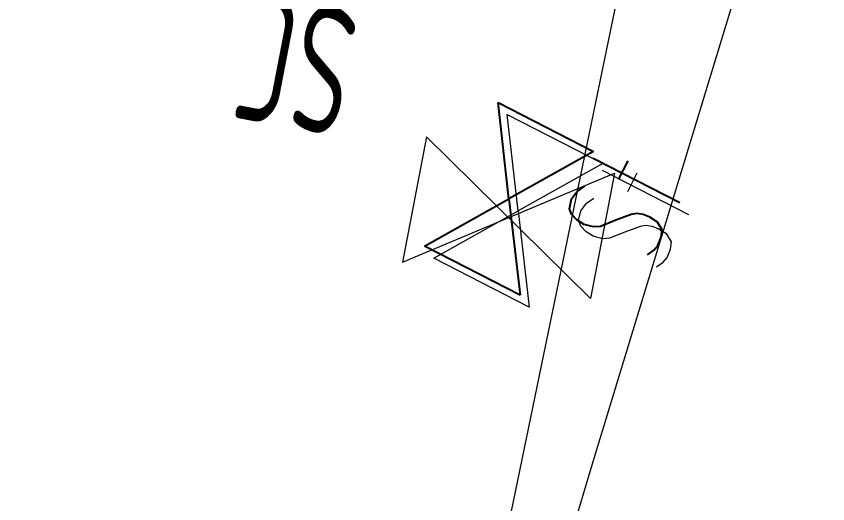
# Model space of a CAD drawing. Header units: metres. Extents: x 3 to 509016, y 4 to 6969473.
# Drawn here: x 507939.447 to 507942.626, y 6967145.198 to 6967147.107 of the extents above; entities that cross this region are included whole.
import ezdxf

# ---------------------------------------------------------------- set-up
doc = ezdxf.new("R2010")
doc.units = ezdxf.units.M
doc.layers.add('mga2020W_FEAT', color=252, linetype='Continuous')
doc.layers.add('XREF', color=7, linetype='Continuous')
for name, color, linetype, lineweight in [('RW_FEAT', 252, 'Continuous', 0), ('RW_UG_PIPES', 252, 'EXISTING_WAT_RECYCLED', 0), ('W_AG_PIPES_N', 252, 'EXISTING_WATER', 0), ('W_FEAT', 252, 'EXISTING_WATER', 0)]:
    doc.layers.add(name, color=color, linetype=linetype, lineweight=lineweight)
doc.styles.get("Standard").update_dxf_attribs({"font": 'ARIALN.TTF'})
doc.styles.add('Style-INTL_ISO_EQUAL', font='ISOCP.shx')
doc.linetypes.add('EXISTING_WAT_RECYCLED', pattern='A,2,-2,2,-2,2,-2,["R",Standard,S=2.5,R=0,X=0,Y=-1.25],-4.4,2,-2,2,-2', length=24.4)
doc.linetypes.add('EXISTING_WATER', pattern='A,2,-2,2,-2,2,-2,["W",Standard,S=2.5,R=0,X=0,Y=-1.25],-4.4,2,-2,2,-2', length=24.4)

# ---------------------------------------------------------------- blocks, each defined once
blk = doc.blocks.new('BAC W SV')
for p, q in [((0, 0), (-1.1289, 9.9836)), ((-1.1289, 9.9836), (8.7842, 4.9036)), ((8.7842, 4.9036), (0, 0)), ((17.7236, -0.4233), (8.7418, 4.1734)), ((11.37, 1.9932), (12.3578, 3.9229)), ((7.0908, 0.7761), (7.8669, 1.3053)), ((-8.7489, -4.9036), (0, 0)), ((0, 0), (1.1642, -9.9836)), ((6.2794, -1.0231), (6.4911, 0)), ((6.4911, 0), (6.8086, 0.4233)), ((6.8086, 0.4233), (7.0908, 0.7761)), ((6.4911, -1.5875), (6.2794, -1.0231)), ((7.0556, -2.1872), (6.4911, -1.5875)), ((12.6647, -1.6228), (11.0772, -2.2225)), ((13.2292, -1.5169), (12.6647, -1.6228)), ((13.9347, -1.6228), (13.2292, -1.5169)), ((14.605, -1.905), (13.9347, -1.6228)), ((7.7964, -2.6458), (7.0556, -2.1872)), ((11.0772, -2.2225), (9.4897, -2.8575)), ((15.4164, -2.4342), (14.605, -1.905)), ((15.9103, -3.2103), (15.4164, -2.4342)), ((8.7842, -2.8928), (7.7964, -2.6458)), ((9.4897, -2.8575), (8.7842, -2.8928)), ((15.8044, -3.9864), (15.9103, -3.2103)), ((15.4517, -4.8331), (15.8044, -3.9864)), ((1.1642, -9.9836), (-8.7489, -4.9036)), ((15.0283, -5.3269), (15.4517, -4.8331)), ((14.3581, -5.8208), (15.0283, -5.3269))]:
    blk.add_line(p, q)
blk = doc.blocks.new('SVW_2')
at = {"layer": 'RW_FEAT'}
for p, q in [((0.7868, 0.4399), (-0.1034, 0.8954)), ((-0.1034, 0.8954), (0.1035, -0.8953)), ((-0.7867, -0.4399), (0.7868, 0.4399)), ((0.1035, -0.8953), (-0.7867, -0.4399))]:
    blk.add_line(p, q, dxfattribs=at)
at = {"layer": 'RW_FEAT', "style": 'Style-INTL_ISO_EQUAL', "width": 0.65}
blk.add_text('SC', height=1, rotation=62.9, dxfattribs=at).set_placement((1.8635, 0.6401))
blk = doc.blocks.new('XE_SURVEY')
at = {"layer": 'mga2020W_FEAT'}
blk.add_point((507941.3769, 6967146.3917, 4.8293), dxfattribs=at)
blk.add_point((507941.3769, 6967146.3917, 4.8293), dxfattribs=at)
at = {"layer": 'RW_UG_PIPES', "flags": 128}
blk.add_lwpolyline([(507947.406, 6967168.0746), (507945.41, 6967161.3652), (507943.4853, 6967154.8954), (507942.3357, 6967149.7752), (507941.1992, 6967144.2673), (507941.0981, 6967143.7776), (507940.9971, 6967143.2879), (507940.9853, 6967143.1157), (507940.9853, 6967142.6169), (507940.3695, 6967134.1368), (507939.574, 6967127.4746), (507939.4467, 6967126.4827), (507939.5215, 6967125.8773), (507939.7232, 6967125.3803), (507944.2263, 6967117.7106), (507947.2903, 6967112.5519), (507950.3543, 6967107.3933), (507950.8649, 6967106.5335), (507951.0647, 6967105.8804), (507951.08, 6967104.5806), (507950.9991, 6967103.5839), (507950.7999, 6967100.991), (507951.9834, 6967101.8422)], dxfattribs=at)
at = {"layer": 'W_AG_PIPES_N', "flags": 128}
blk.add_lwpolyline([(507951.7092, 6967102.3087), (507951.4393, 6967102.5917), (507951.3432, 6967104.1978), (507951.3134, 6967104.6969), (507951.1911, 6967105.9604), (507950.9562, 6967106.6112), (507950.6815, 6967107.0734), (507945.5716, 6967115.6692), (507940.2062, 6967124.6949), (507939.9507, 6967125.1247), (507939.7774, 6967125.4163), (507939.5864, 6967125.9097), (507939.5206, 6967126.4886), (507939.597, 6967127.0956), (507939.6579, 6967127.5287), (507940.3121, 6967132.4857), (507940.8538, 6967139.9649), (507941.0205, 6967142.4593), (507941.0538, 6967142.9582), (507941.0761, 6967143.2908), (507941.5616, 6967144.8851), (507941.7073, 6967145.3635), (507943.0182, 6967149.6683), (507944.6205, 6967154.9297), (507944.7942, 6967155.5003), (507944.7857, 6967155.5262), (507944.3167, 6967155.6662)], dxfattribs=at)
at = {"layer": 'mga2020W_FEAT', "xscale": 0.03775943841798091, "yscale": 0.03775943841798091, "zscale": 0.03775943841798091, "rotation": 0.001583333339407246}
blk.add_blockref('BAC W SV', (507941.3769, 6967146.3917, 4.8293), dxfattribs=at)
at = {"layer": 'RW_FEAT', "xscale": 0.4999999999999997, "yscale": 0.4999999999999997, "zscale": 0.4999999999999997, "rotation": 106.1811205228286}
blk.add_blockref('SVW_2', (507941.3752, 6967146.318), dxfattribs=at)
at = {"layer": 'W_FEAT', "xscale": 0.03777504957975257, "yscale": 0.03777504957975257, "zscale": 0.03777504957975257}
blk.add_blockref('BAC W SV', (507941.4126, 6967146.345, 4.8293), dxfattribs=at)

msp = doc.modelspace()

# ---------------------------------------------------------------- block references
msp.add_blockref('XE_SURVEY', (0, 0))
at = {"layer": 'XREF'}
msp.add_blockref('XE_SURVEY', (0, 0), dxfattribs=at)

doc.saveas('drawing.dxf')
